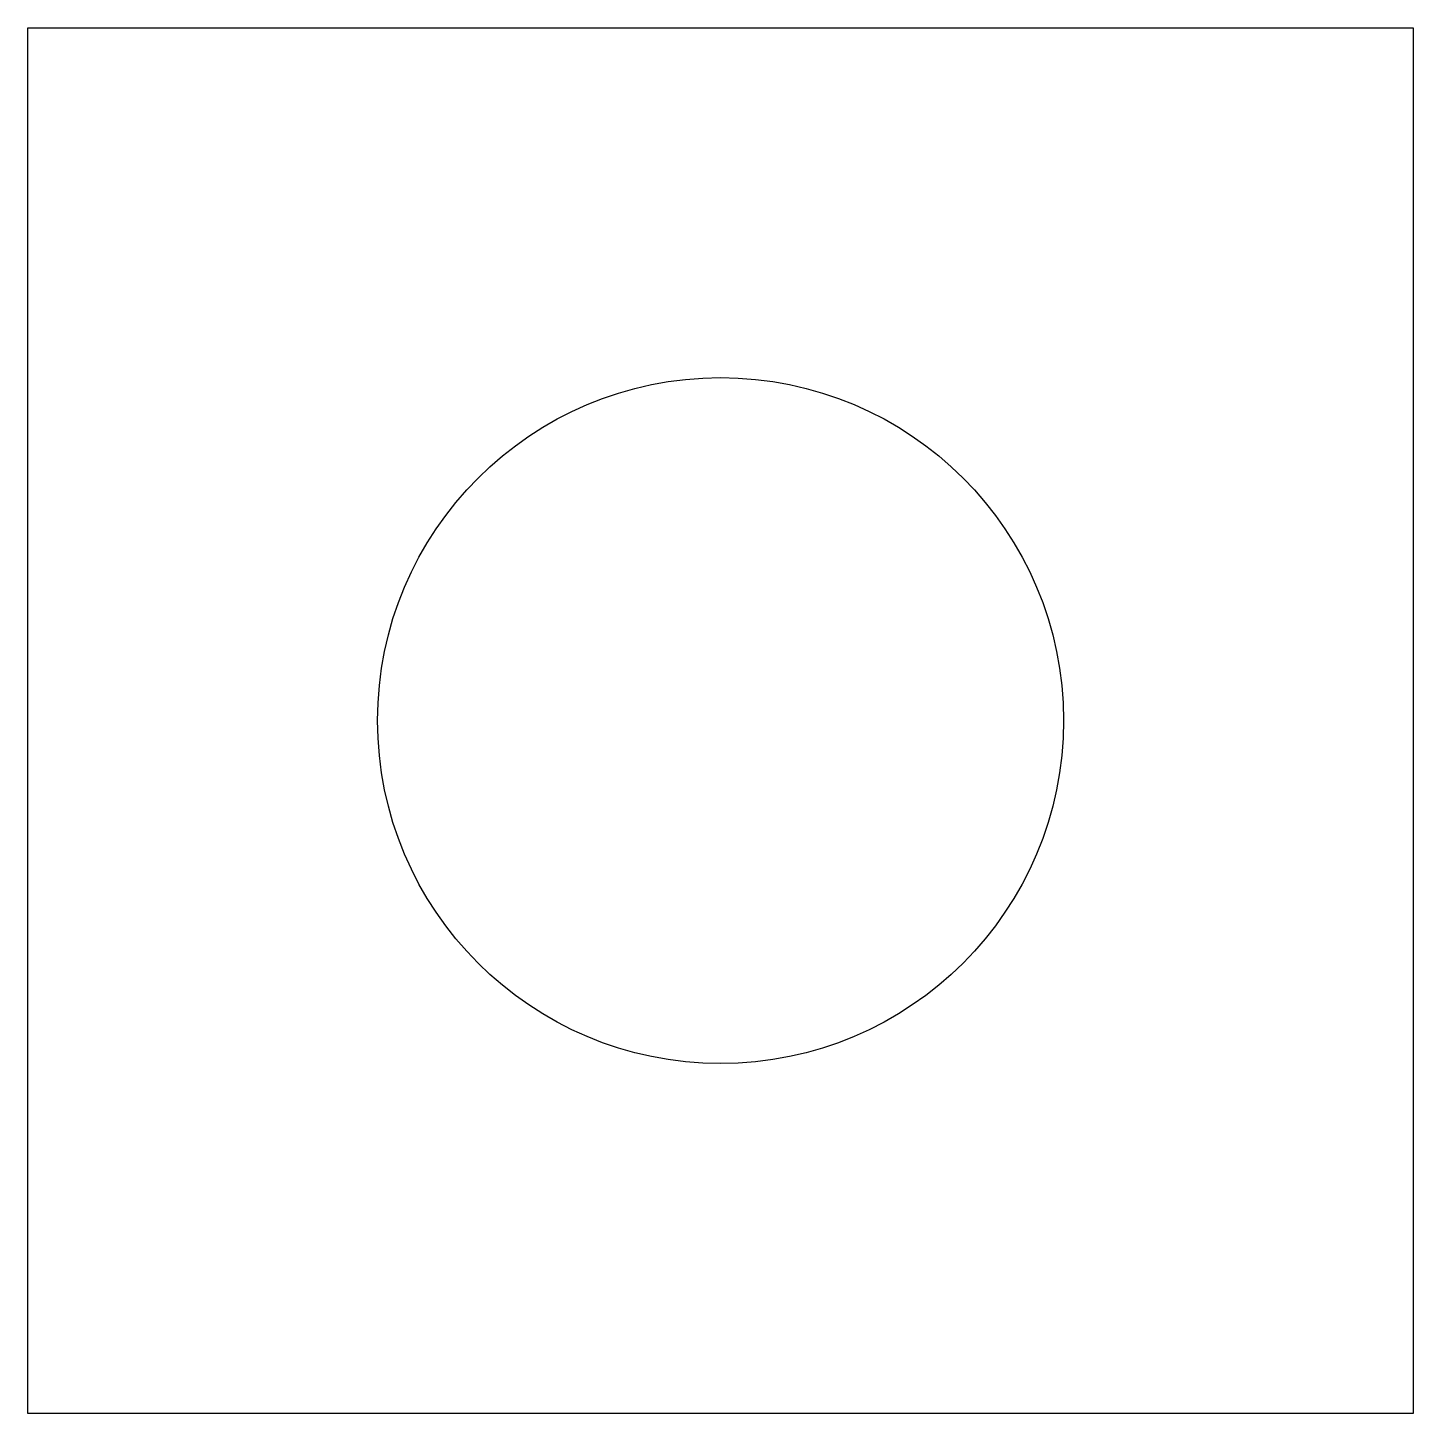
# Model space of a CAD drawing. Header units: millimetres. Extents: x 2076 to 2177, y 2218 to 2319.
import ezdxf

# ---------------------------------------------------------------- set-up
doc = ezdxf.new("R2010")
doc.units = ezdxf.units.MM

msp = doc.modelspace()

# ---------------------------------------------------------------- linework, layer by layer
msp.add_lwpolyline([(2075.78, 2319.36), (2176.78, 2319.36), (2176.78, 2218.36), (2075.78, 2218.36)], close=True)
msp.add_circle((2126.28, 2268.86), 25)

doc.saveas('drawing.dxf')
